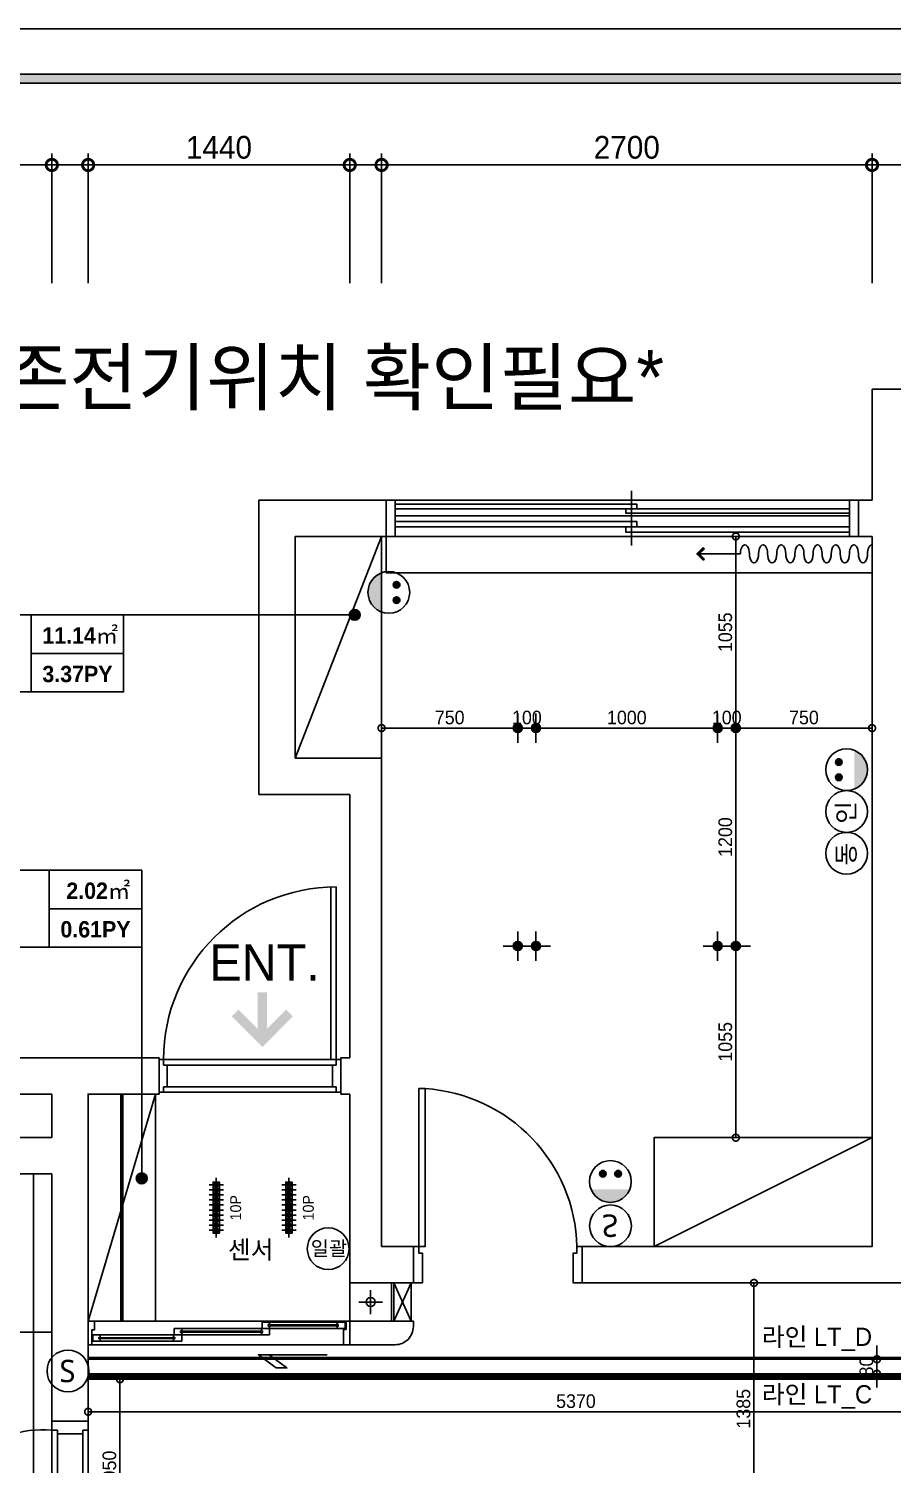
# Model space of a CAD drawing. Header units: millimetres. Extents: x 144680 to 236290, y -190947 to -149396.
# Drawn here: x 219265 to 224018, y -170068 to -162165 of the extents above; entities that cross this region are included whole.
import ezdxf
from ezdxf.enums import TextEntityAlignment as Align

# ---------------------------------------------------------------- set-up
doc = ezdxf.new("R2010")
doc.units = ezdxf.units.MM
doc.header["$LTSCALE"] = 100
doc.linetypes.add('HID', pattern=[2.5, 1.5, -1])
for name, color, linetype in [('0-ELC TEXT', 7, 'Continuous'), ('01. F-소품', 3, 'Continuous'), ('03-TEXT', 3, 'Continuous'), ('03-WAL NEW', 3, 'Continuous'), ('06-FUR', 6, 'Continuous'), ('07-DIM WAL', 5, 'Continuous'), ('3.기호.계단선', 30, 'Continuous'), ('_LIBR', 4, 'Continuous'), ('CEIL-LIGHT', 7, 'Continuous'), ('CO-DOOR', 8, 'Continuous'), ('FORM(YOURNAME)-1', 1, 'Continuous'), ('FORM(YOURNAME)-11', 1, 'Continuous'), ('fur', 6, 'Continuous'), ('RC-LIGHT', 7, 'Continuous'), ('SYM', 94, 'Continuous'), ('tex', 7, 'Continuous'), ('win', 4, 'Continuous'), ('도면층8', 8, 'Continuous'), ('설비', 140, 'Continuous')]:
    doc.layers.add(name, color=color, linetype=linetype)
doc.styles.get("Standard").update_dxf_attribs({"font": 'txt.shx', "bigfont": 'whgtxt.shx'})
doc.styles.add('YOURNAME', font='HY울릉도M.TTF')
doc.styles.add('넥슨고딕', font='NEXONLv1GothicBold.ttf')
doc.styles.add('스타일1', font='HY울릉도M.TTF')
doc.styles.add('코레일둥고', font='Korail_Round_Gothic_Medium.ttf')
doc.dimstyles.new('30', dxfattribs={"dimscale": 30, "dimtxt": 2.5, "dimasz": 2.5, "dimexe": 1.25, "dimexo": 2, "dimtad": 1, "dimdec": 0, "dimtxsty": '스타일1', "dimblk": 'DOTSMALL', "dimcen": 2.5, "dimclrd": 1, "dimclre": 1, "dimclrt": 2, "dimadec": 0, "dimazin": 0, "dimtfac": 1, "dimtix": 1, "dimtmove": 0, "dimatfit": 3, "dimldrblk": 'DOTSMALL', "dimfxl": 1.25, "dimarcsym": 0})
doc.dimstyles.new('50', dxfattribs={"dimscale": 50, "dimtxt": 2.5, "dimasz": 2.5, "dimexe": 1.25, "dimexo": 2, "dimtad": 1, "dimdec": 0, "dimtxsty": '스타일1', "dimblk": 'DOTSMALL', "dimcen": 2.5, "dimclrd": 1, "dimclre": 1, "dimclrt": 2, "dimadec": 0, "dimazin": 0, "dimtfac": 1, "dimtix": 1, "dimtmove": 0, "dimatfit": 3, "dimldrblk": 'DOTSMALL', "dimfxl": 1.25, "dimarcsym": 0})

# ---------------------------------------------------------------- blocks, each defined once
blk = doc.blocks.new('sdfsdf')
at = {"layer": '_LIBR', "linetype": 'Continuous'}
blk.add_lwpolyline([(-44257.6, -83632.3), (-43387.6, -83632.3), (-43387.6, -83597), (-44257.6, -83597)], close=True, dxfattribs=at)
for points in [[(-43351.7, -83617.5), (-43351.7, -83597), (-43351.7, -83617.5), (-43187.6, -83617.5), (-43187.6, -83567.5), (-43387.6, -83567.5), (-43387.6, -83597), (-43351.7, -83597)], [(-43351.7, -84447.5), (-43351.7, -84468), (-43351.7, -84447.5), (-43187.6, -84447.5), (-43187.6, -84497.5), (-43387.6, -84497.5), (-43387.6, -84468), (-43351.7, -84468)]]:
    blk.add_lwpolyline(points, dxfattribs=at)
blk.add_arc((-43365.5, -83574.4), 893.9, 183.71154, 268.58917, dxfattribs=at)
blk = doc.blocks.new('AUDIT_I_020313153326-105')
at = {"color": 0, "linetype": 'Continuous'}
for p, q in [((975, 90), (55, 90)), ((955, 59.5), (45, 59.5)), ((955, -60.5), (45, -60.5)), ((25, -90), (975, -90))]:
    blk.add_line(p, q, dxfattribs=at)
blk.add_lwpolyline([(55, 1039.5), (55, 90), (25, 90), (25, 1040)], dxfattribs=at)
for points in [[(45, 59.5), (25, 59.5), (25, 90), (0, 90), (0, -90), (25, -90), (25, -60.5), (45, -60.5)], [(1000, 90), (975, 90), (975, 59.5), (955, 59.5), (955, -60.5), (975, -60.5), (975, -90), (1000, -90)]]:
    blk.add_lwpolyline(points, close=True, dxfattribs=at)
blk.add_arc((25, 90), 950, 0, 90, dxfattribs=at)
blk = doc.blocks.new('2600')
at = {"layer": 'win'}
for p, q in [((8549.2, -153771), (8549.2, -153471)), ((7239.2, -153521), (9759.2, -153521)), ((7249.2, -153608.5), (9749.2, -153608.5)), ((7249.2, -153608.5), (9749.2, -153608.5)), ((7249.2, -153721), (9749.2, -153721))]:
    blk.add_line(p, q, dxfattribs=at)
for points in [[(7199.2, -153721), (7249.2, -153721), (7249.2, -153521), (7199.2, -153521)], [(9799.2, -153721), (9749.2, -153721), (9749.2, -153521), (9799.2, -153521)]]:
    blk.add_lwpolyline(points, close=True, dxfattribs=at)
for points in [[(7249.2, -153543.5), (8579.2, -153543.5), (8579.2, -153568.5), (7249.2, -153568.5)], [(7249.2, -153638.5), (8579.2, -153638.5), (8579.2, -153668.5), (7249.2, -153668.5)], [(9749.2, -153568.5), (8519.2, -153568.5), (8519.2, -153593.5), (9749.2, -153593.5)], [(9749.2, -153668.5), (8519.2, -153668.5), (8519.2, -153698.5), (9749.2, -153698.5)]]:
    blk.add_lwpolyline(points, dxfattribs=at)
blk = doc.blocks.new('vudauseeh')
for points in [[(137253.8, -167671.8), (137303.8, -167671.8), (137253.8, -167470.9), (137303.8, -167470.9)], [(137110.5, -167602.4), (137278.8, -167771), (137147.9, -167565.4), (137253.8, -167671.8)], [(137447.2, -167602.4), (137278.8, -167771), (137409.8, -167565.4), (137303.8, -167671.8)], [(137278.8, -167771), (137278.8, -167771), (137253.8, -167671.8), (137303.8, -167671.8)]]:
    blk.add_solid(points)
at = {"layer": '_LIBR', "linetype": 'Continuous'}
for p, q in [((136120, -169830), (136120, -169880)), ((136120, -169830), (136320, -169830)), ((136320, -169880), (136320, -169830)), ((136120, -169880), (136120, -170470)), ((136120, -169880), (136150.5, -169880)), ((136150.5, -169880), (136150.5, -169900)), ((136150.5, -169900), (136150.5, -170480)), ((136150.5, -169900), (136290.6, -169900)), ((136290.6, -169900), (136290.6, -169880)), ((136290.6, -169880), (136320, -169880)), ((136290.6, -169900), (136290.6, -170480)), ((136320, -170500), (136320, -169880))]:
    blk.add_line(p, q, dxfattribs=at)
blk.add_arc((136070.2, -170450.2), 572.4, 85.01362, 184.98638, dxfattribs=at)
at = {"layer": 'SYM', "color": 2}
for p, q in [((140635, -164760), (140635, -164150)), ((140810, -164150), (140635, -164150)), ((137260, -166380), (137260, -164760)), ((137260, -164760), (140635, -164760)), ((137460, -166180), (137460, -164960)), ((137460, -164960), (140635, -164960)), ((140635, -166180), (140635, -164960)), ((137460, -166180), (137935, -166180)), ((137935, -168870), (137935, -166180)), ((140635, -168870), (140635, -166180)), ((137260, -166380), (137760, -166380)), ((137760, -167830), (137760, -166380)), ((134460, -167830), (136710, -167830)), ((136710, -167830), (136710, -168030)), ((137710, -167830), (137760, -167830)), ((137710, -167830), (137710, -168030)), ((135310, -168030), (136120, -168030)), ((136120, -168030), (136120, -168270)), ((136320, -168030), (136320, -170550)), ((136320, -168030), (136710, -168030)), ((137710, -168030), (137760, -168030)), ((137760, -169070), (137760, -168030)), ((135310, -168270), (136120, -168270)), ((134660, -168470), (136120, -168470)), ((136120, -168470), (136120, -170550)), ((138174.7, -168870), (137935, -168870)), ((140635, -168870), (139010.5, -168870)), ((138160, -169070), (137760, -169070)), ((140810, -169070), (138990, -169070))]:
    blk.add_line(p, q, dxfattribs=at)
at = {"layer": 'fur'}
blk.add_blockref('2600', (130760.8, -11239), dxfattribs=at)
at = {"layer": 'win', "xscale": -1}
blk.add_blockref('AUDIT_I_020313153326-105', (137710, -167930), dxfattribs=at)
at = {"layer": 'win', "xscale": -1, "rotation": 90.00000000000001}
blk.add_blockref('sdfsdf', (54542.5, -212257.6), dxfattribs=at)
at = {"layer": 'tex', "ltscale": 10, "insert": (137290.9, -167205.4), "char_height": 200, "width": 5142.084, "attachment_point": 2}
blk.add_mtext('{\\fExpo M|b0|i0|c129|p18;ENT.}', dxfattribs=at)
blk = doc.blocks.new('cjswjdeh2')
at = {"color": 8}
blk.add_line((220312.9, -167023.5), (221672.9, -167023.5), dxfattribs=at)
at = {"layer": '03-WAL NEW', "transparency": 33554687}
blk.add_lwpolyline([(223312.9, -166963.5), (223662.9, -166963.5), (223662.9, -166993.5, -0.414214), (223562.9, -167093.5), (223312.9, -167093.5)], format="xyb", close=True, dxfattribs=at)
at = {"layer": '06-FUR', "color": 8}
blk.add_line((223012.9, -163863.5), (223487.9, -162643.5), dxfattribs=at)
for points in [[(223012.9, -162643.5), (223487.9, -162643.5), (223487.9, -163863.5), (223012.9, -163863.5)], [(223542.9, -166753.5), (223312.9, -166753.5), (223312.9, -166963.5), (223542.9, -166963.5)]]:
    blk.add_lwpolyline(points, close=True, dxfattribs=at)
for points in [[(221872.9, -166963.5), (222242.9, -166963.5), (222242.9, -165713.5), (221872.9, -165713.5), (221872.9, -166963.5), (222242.9, -165713.5)], [(224987.9, -166553.5), (224987.9, -165953.5), (226187.9, -165953.5), (226187.9, -166553.5), (224987.9, -166553.5), (226187.9, -165953.5)]]:
    blk.add_lwpolyline(points, dxfattribs=at)
at = {"layer": 'CO-DOOR', "color": 8}
blk.add_lwpolyline([(223189.2, -167149.1), (222810, -167149.1), (222908.6, -167221.4), (222967, -167221.4), (222868.4, -167149.1), (223189.2, -167149.1)], close=True, dxfattribs=at)
at = {"layer": 'win', "color": 8}
for p, q in [((223555.4, -166753.5), (223650.4, -166963.5)), ((223555.4, -166963.5), (223650.4, -166753.5))]:
    blk.add_line(p, q, dxfattribs=at)
blk.add_lwpolyline([(223650.4, -166963.5), (223650.4, -166753.5), (223555.4, -166753.5), (223555.4, -166963.5)], close=True, dxfattribs=at)
at = {"layer": '도면층8', "color": 8}
for p, q in [((223312.9, -166963.5), (221872.9, -166963.5)), ((223243.3, -166969.3), (222830.1, -166969.3)), ((222343.2, -167039.5), (221938.9, -167039.5)), ((222343.2, -167074.5), (221938.9, -167074.5)), ((222871, -167004.4), (222357.5, -167004.4)), ((222826.6, -167039.5), (222357.5, -167039.5)), ((223243.3, -167004.4), (222871, -167004.4)), ((223277.8, -167011.6), (223277.8, -167009.1)), ((221872.9, -167093.5), (223312.9, -167093.5))]:
    blk.add_line(p, q, dxfattribs=at)
for points in [[(221872.9, -166974.1), (221872.9, -166963.5), (221908, -166963.5), (221908, -167011.5), (221893.3, -167011.5), (221893.3, -167093.5), (221872.9, -167093.5), (221872.9, -166974.1)], [(222871, -166980.1), (222874.2, -166981.7), (222874.8, -166982.8), (222875.5, -166984.5)], [(222871, -166993.6), (222874.2, -166992), (222874.8, -166990.8), (222875.5, -166989.2)], [(222875.5, -166984.5), (223247.4, -166984.5), (223247.4, -166989.2), (222875.5, -166989.2), (222875.5, -166984.5), (222875.5, -166989.2)], [(223243.3, -166980.1), (223240.1, -166981.7), (223239.5, -166982.8), (223238.9, -166984.5)], [(223243.3, -166993.6), (223240.1, -166992), (223239.5, -166990.8), (223238.9, -166989.2)], [(223312.9, -167088.5), (223312.9, -166963.5), (223292.5, -166963.5), (223292.5, -167009.1), (223277.8, -167009.1), (223277.8, -167093.5), (223312.9, -167093.5), (223312.9, -167088.5)], [(221938.9, -167050.2), (221942.1, -167051.8), (221942.7, -167053), (221943.4, -167054.7)], [(221938.9, -167063.8), (221942.1, -167062.2), (221942.7, -167061), (221943.4, -167059.3)], [(221943.4, -167054.7), (222338.8, -167054.7), (222338.8, -167059.3), (221943.4, -167059.3), (221943.4, -167054.7), (221943.4, -167059.3)], [(222343.2, -167050.2), (222340, -167051.8), (222339.4, -167053), (222338.8, -167054.7)], [(222343.2, -167063.8), (222340, -167062.2), (222339.4, -167061), (222338.8, -167059.3)], [(222387.7, -167015.1), (222390.9, -167016.8), (222391.5, -167017.9), (222392.1, -167019.6)], [(222387.7, -167028.7), (222390.9, -167027.1), (222391.5, -167025.9), (222392.1, -167024.3)], [(222392.1, -167019.6), (222822.1, -167019.6), (222822.1, -167024.3), (222392.1, -167024.3), (222392.1, -167019.6), (222392.1, -167024.3)], [(222826.6, -167015.1), (222823.3, -167016.8), (222822.7, -167017.9), (222822.1, -167019.6)], [(222826.6, -167028.7), (222823.3, -167027.1), (222822.7, -167025.9), (222822.1, -167024.3)]]:
    blk.add_lwpolyline(points, dxfattribs=at)
for points in [[(222871, -166981), (222871, -166969.3), (222830.1, -166969.3), (222830.1, -167004.4), (222871, -167004.4), (222871, -166992.7), (222864.5, -166990.6), (222864.5, -166983.1)], [(223287.8, -167004.4), (223243.3, -167004.4), (223243.3, -166992.7), (223249.8, -166990.6), (223249.8, -166983.1), (223243.3, -166981), (223243.3, -166969.3), (223287.8, -166969.3)], [(221938.9, -167051.2), (221938.9, -167039.5), (221898, -167039.5), (221898, -167074.5), (221938.9, -167074.5), (221938.9, -167062.8), (221932.4, -167060.8), (221932.4, -167053.2)], [(222387.7, -167074.5), (222343.2, -167074.5), (222343.2, -167062.8), (222349.7, -167060.8), (222349.7, -167053.2), (222343.2, -167051.2), (222343.2, -167039.5), (222387.7, -167039.5)], [(222387.7, -167016.1), (222387.7, -167004.4), (222346.7, -167004.4), (222346.7, -167039.5), (222387.7, -167039.5), (222387.7, -167027.8), (222381.2, -167025.7), (222381.2, -167018.2)], [(222871, -167039.5), (222826.6, -167039.5), (222826.6, -167027.8), (222833, -167025.7), (222833, -167018.2), (222826.6, -167016.1), (222826.6, -167004.4), (222871, -167004.4)]]:
    blk.add_lwpolyline(points, close=True, dxfattribs=at)
blk.add_blockref('vudauseeh', (85552.9, 2316.5))
blk = doc.blocks.new('FORM-ELEVATION')
at = {"layer": 'FORM(YOURNAME)-11'}
h = blk.add_hatch(color=256, dxfattribs=at)
h.dxf.hatch_style = 1
h.paths.add_polyline_path([(-10309, 35708), (71691, 35708), (71691, 35508), (-10309, 35508)])
h.paths.add_polyline_path([(-10309, -21492), (71691, -21492), (71691, -21692), (-10309, -21692)])
at = {"layer": 'Defpoints', "color": 158}
for points in [[(-10309, -21692), (71691, -21692), (71691, 35708), (-10309, 35708)], [(-8309, 33708), (61071, 33708), (61071, -19692), (-8309, -19692)]]:
    blk.add_lwpolyline(points, close=True, dxfattribs=at)
at = {"layer": 'FORM(YOURNAME)-11', "color": 250}
blk.add_lwpolyline([(-11309, -22692), (72691, -22692), (72691, 36708), (-11309, 36708)], close=True, dxfattribs=at)
at = {"layer": 'FORM(YOURNAME)-11'}
blk.add_lwpolyline([(-10309, 35708), (71691, 35708), (71691, 35508), (-10309, 35508)], close=True, dxfattribs=at)
at = {"layer": 'FORM(YOURNAME)-11', "color": 3, "style": 'YOURNAME'}
for tag, height, p in [('1', 450, (71041, -1219)), ('2', 450, (71041, -1863)), ('3', 450, (71041, -3150)), ('4', 450, (71041, -5081)), ('5', 515, (71041, -7398)), ('6', 515, (71041, -9650)), ('7', 515, (71041, -11903)), ('8', 515, (71041, -14155)), ('9', 515, (71041, -16408)), ('10', 515, (66791, -18596)), ('11', 515, (71041, -18660)), ('12', 515, (66791, -20848)), ('13', 515, (71041, -20848))]:
    blk.add_attdef(tag, text='', height=height, dxfattribs=at).set_placement(p, align=Align.MIDDLE_RIGHT)
blk = doc.blocks.new('_DOTSMALL')
at = {"color": 0, "linetype": 'ByBlock', "const_width": 0.5}
blk.add_lwpolyline([(-0.0625, 0, 1), (0.0625, 0, 1)], format="xyb", close=True, dxfattribs=at)
blk = doc.blocks.new('*D110')
at = {"layer": '07-DIM WAL', "color": 1, "lineweight": -2, "transparency": 16777216}
for p, q in [((217932.2, -163565), (217932.2, -162852.5)), ((219392.2, -163565), (219392.2, -162852.5)), ((219392.2, -162915), (217932.2, -162915))]:
    blk.add_line(p, q, dxfattribs=at)
at = {"layer": 'Defpoints', "color": 0, "transparency": 16777216}
for p in [(217932.2, -162915), (217932.2, -163665), (219392.2, -163665)]:
    blk.add_point(p, dxfattribs=at)
at = {"layer": '07-DIM WAL', "color": 1, "lineweight": -2, "transparency": 16777216, "xscale": 125, "yscale": 125, "zscale": 125, "rotation": 180}
blk.add_blockref('_DOTSMALL', (217932.2, -162915), dxfattribs=at)
at = {"layer": '07-DIM WAL', "color": 1, "lineweight": -2, "transparency": 16777216, "xscale": 125, "yscale": 125, "zscale": 125}
blk.add_blockref('_DOTSMALL', (219392.2, -162915), dxfattribs=at)
at = {"layer": '07-DIM WAL', "color": 2, "transparency": 16777216, "insert": (218662.2, -162818.7), "char_height": 125, "attachment_point": 5, "style": '스타일1'}
blk.add_mtext('1460', dxfattribs=at)
blk = doc.blocks.new('*D111')
at = {"layer": '07-DIM WAL', "color": 1, "lineweight": -2, "transparency": 16777216}
for p, q in [((219592.2, -163565), (219592.2, -162852.5)), ((221032.2, -163565), (221032.2, -162852.5)), ((219592.2, -162915), (221032.2, -162915))]:
    blk.add_line(p, q, dxfattribs=at)
at = {"layer": 'Defpoints', "color": 0, "transparency": 16777216}
for p in [(221032.2, -162915), (219592.2, -163665), (221032.2, -163665)]:
    blk.add_point(p, dxfattribs=at)
at = {"layer": '07-DIM WAL', "color": 1, "lineweight": -2, "transparency": 16777216, "xscale": 125, "yscale": 125, "zscale": 125, "rotation": 180}
blk.add_blockref('_DOTSMALL', (219592.2, -162915), dxfattribs=at)
at = {"layer": '07-DIM WAL', "color": 1, "lineweight": -2, "transparency": 16777216, "xscale": 125, "yscale": 125, "zscale": 125}
blk.add_blockref('_DOTSMALL', (221032.2, -162915), dxfattribs=at)
at = {"layer": '07-DIM WAL', "color": 2, "transparency": 16777216, "insert": (220312.2, -162818.8), "char_height": 125, "attachment_point": 5, "style": '스타일1'}
blk.add_mtext('1440', dxfattribs=at)
blk = doc.blocks.new('*D112')
at = {"layer": '07-DIM WAL', "color": 1, "lineweight": -2, "transparency": 16777216}
for p, q in [((221207.2, -163565), (221207.2, -162852.5)), ((223907.2, -163565), (223907.2, -162852.5)), ((221207.2, -162915), (223907.2, -162915))]:
    blk.add_line(p, q, dxfattribs=at)
at = {"layer": 'Defpoints', "color": 0, "transparency": 16777216}
for p in [(223907.2, -162915), (221207.2, -163665), (223907.2, -163665)]:
    blk.add_point(p, dxfattribs=at)
at = {"layer": '07-DIM WAL', "color": 1, "lineweight": -2, "transparency": 16777216, "xscale": 125, "yscale": 125, "zscale": 125, "rotation": 180}
blk.add_blockref('_DOTSMALL', (221207.2, -162915), dxfattribs=at)
at = {"layer": '07-DIM WAL', "color": 1, "lineweight": -2, "transparency": 16777216, "xscale": 125, "yscale": 125, "zscale": 125}
blk.add_blockref('_DOTSMALL', (223907.2, -162915), dxfattribs=at)
at = {"layer": '07-DIM WAL', "color": 2, "transparency": 16777216, "insert": (222557.2, -162818.8), "char_height": 125, "attachment_point": 5, "style": '스타일1'}
blk.add_mtext('2700', dxfattribs=at)
blk = doc.blocks.new('FFSFDF')
at = {"layer": '01. F-소품'}
blk.add_hatch(color=8, dxfattribs=at).paths.add_polyline_path([(1567672.9, 1746751.1), (1567679.9, 1746744.1), (1567715.3, 1746779.4), (1567679.9, 1746814.8), (1567672.9, 1746807.7), (1567701.2, 1746779.4)])
at = {"layer": '01. F-소품', "color": 8}
for p, q in [((1567672.9, 1746807.7), (1567679.9, 1746814.8)), ((1567474.8, 1746779.4), (1567701.2, 1746779.4)), ((1567672.9, 1746751.1), (1567679.9, 1746744.1))]:
    blk.add_line(p, q, dxfattribs=at)
for points in [[(1567672.9, 1746807.7), (1567701.2, 1746779.4), (1567672.9, 1746751.1)], [(1567679.9, 1746814.8), (1567715.3, 1746779.4), (1567679.9, 1746744.1)]]:
    blk.add_lwpolyline(points, dxfattribs=at)
for centre, start_param, end_param in [((1566799.8, 1746779.4), 1.570796, 4.712389), ((1566899.8, 1746779.4), 1.570796, 4.712389), ((1566999.8, 1746779.4), 1.570796, 4.712389), ((1567099.8, 1746779.4), 1.570796, 4.712389), ((1567199.8, 1746779.4), 1.570796, 4.712389), ((1567299.8, 1746779.4), 1.570796, 4.712389), ((1567399.8, 1746779.4), 1.570796, 4.712389), ((1566749.8, 1746779.4), 6.283185, 7.853982), ((1566849.8, 1746779.4), 4.712389, 7.853982), ((1566949.8, 1746779.4), 4.712389, 7.853982), ((1567049.8, 1746779.4), 4.712389, 7.853982), ((1567149.8, 1746779.4), 4.712389, 7.853982), ((1567249.8, 1746779.4), 4.712389, 7.853982), ((1567349.8, 1746779.4), 4.712389, 7.853982), ((1567449.8, 1746779.4), 4.712389, 7.853982)]:
    blk.add_ellipse(centre, major_axis=(0, -50), ratio=0.5, start_param=start_param, end_param=end_param, dxfattribs=at)
blk = doc.blocks.new('*D132')
at = {"layer": '07-DIM WAL', "color": 1, "lineweight": -2, "transparency": 16777216}
for p, q in [((219592.2, -169660), (219592.2, -169816.5)), ((224962.3, -169660), (224962.3, -169816.5)), ((219592.2, -169779), (224962.3, -169779))]:
    blk.add_line(p, q, dxfattribs=at)
at = {"layer": 'Defpoints', "color": 0, "transparency": 16777216}
for p in [(219592.2, -169600), (224962.3, -169600), (224962.3, -169779)]:
    blk.add_point(p, dxfattribs=at)
at = {"layer": '07-DIM WAL', "color": 1, "lineweight": -2, "transparency": 16777216, "xscale": 75, "yscale": 75, "zscale": 75, "rotation": 180}
blk.add_blockref('_DOTSMALL', (219592.2, -169779), dxfattribs=at)
at = {"layer": '07-DIM WAL', "color": 1, "lineweight": -2, "transparency": 16777216, "xscale": 75, "yscale": 75, "zscale": 75}
blk.add_blockref('_DOTSMALL', (224962.3, -169779), dxfattribs=at)
at = {"layer": '07-DIM WAL', "color": 2, "ltscale": 10, "transparency": 16777216, "insert": (222277.2, -169721.2), "char_height": 75, "attachment_point": 5, "style": '스타일1'}
blk.add_mtext('5370', dxfattribs=at)
blk = doc.blocks.new('1')
at = {"linetype": 'Continuous'}
h = blk.add_hatch(color=4, dxfattribs=at)
h.dxf.hatch_style = 1
edge = h.paths.add_edge_path()
edge.add_arc((11539653, -14273504), 37.5, 0, 360)
at = {"color": 1, "linetype": 'Continuous'}
for p, q in [((11539653, -14273637), (11539653, -14273370)), ((11539520, -14273504), (11539787, -14273504))]:
    blk.add_line(p, q, dxfattribs=at)
at = {"color": 4, "linetype": 'Continuous'}
for radius in [41.5, 37.5]:
    blk.add_circle((11539653, -14273504), radius, dxfattribs=at)
blk = doc.blocks.new("5RN'")
at = {"layer": 'RC-LIGHT'}
blk.add_lwpolyline([(188137.5, 27400.3), (188277.5, 27400.3), (188277.5, 27435.3), (188137.5, 27435.3)], close=True, dxfattribs=at)
at = {"layer": 'RC-LIGHT', "yscale": 0.2948704765105351, "zscale": 0.2948704765105351}
for p, xscale in [((-3214550.6, 4236252.7), 0.2948704765105351), ((-3214523.1, 4236252.7), 0.2948704765105351), ((3590910.6, 4236252.7), -0.2948704765105351), ((3590938.1, 4236252.7), -0.2948704765105351), ((3590965.5, 4236252.7), -0.2948704765105351)]:
    blk.add_blockref('1', p, dxfattribs=dict(at, xscale=xscale))
blk = doc.blocks.new('*D134')
at = {"layer": '07-DIM WAL', "color": 1, "lineweight": -2, "transparency": 16777216}
for p, q in [((223057.2, -165955.2), (223057.2, -165977.7)), ((223157.2, -165955.2), (223157.2, -165977.7)), ((223232.2, -166015.2), (222982.2, -166015.2))]:
    blk.add_line(p, q, dxfattribs=at)
at = {"layer": 'Defpoints', "color": 0, "transparency": 16777216}
for p in [(223057.2, -166015.2), (223057.2, -166015.2), (223157.2, -166015.2)]:
    blk.add_point(p, dxfattribs=at)
at = {"layer": '07-DIM WAL', "color": 1, "lineweight": -2, "transparency": 16777216, "xscale": 75, "yscale": 75, "zscale": 75}
blk.add_blockref('_DOTSMALL', (223057.2, -166015.2), dxfattribs=at)
at = {"layer": '07-DIM WAL', "color": 1, "lineweight": -2, "transparency": 16777216, "xscale": 75, "yscale": 75, "zscale": 75, "rotation": 180}
blk.add_blockref('_DOTSMALL', (223157.2, -166015.2), dxfattribs=at)
at = {"layer": '07-DIM WAL', "color": 2, "transparency": 16777216, "insert": (223107.2, -165957.5), "char_height": 75, "attachment_point": 5, "style": '스타일1'}
blk.add_mtext('100', dxfattribs=at)
blk = doc.blocks.new('*D135')
at = {"layer": '07-DIM WAL', "color": 1, "lineweight": -2, "transparency": 16777216}
for p, q in [((223157.2, -165955.2), (223157.2, -165977.7)), ((223907.2, -165955.2), (223907.2, -165977.7)), ((223157.2, -166015.2), (223907.2, -166015.2))]:
    blk.add_line(p, q, dxfattribs=at)
at = {"layer": 'Defpoints', "color": 0, "transparency": 16777216}
for p in [(223157.2, -166015.2), (223907.2, -166015.2), (223907.2, -166015.2)]:
    blk.add_point(p, dxfattribs=at)
at = {"layer": '07-DIM WAL', "color": 1, "lineweight": -2, "transparency": 16777216, "xscale": 75, "yscale": 75, "zscale": 75, "rotation": 180}
blk.add_blockref('_DOTSMALL', (223157.2, -166015.2), dxfattribs=at)
at = {"layer": '07-DIM WAL', "color": 1, "lineweight": -2, "transparency": 16777216, "xscale": 75, "yscale": 75, "zscale": 75}
blk.add_blockref('_DOTSMALL', (223907.2, -166015.2), dxfattribs=at)
at = {"layer": '07-DIM WAL', "color": 2, "transparency": 16777216, "insert": (223532.2, -165957.5), "char_height": 75, "attachment_point": 5, "style": '스타일1'}
blk.add_mtext('750', dxfattribs=at)
blk = doc.blocks.new('*D136')
at = {"layer": '07-DIM WAL', "color": 1, "lineweight": -2, "transparency": 16777216}
for p, q in [((222057.2, -165955.2), (222057.2, -165977.7)), ((223057.2, -165955.2), (223057.2, -165977.7)), ((223057.2, -166015.2), (222057.2, -166015.2))]:
    blk.add_line(p, q, dxfattribs=at)
at = {"layer": 'Defpoints', "color": 0, "transparency": 16777216}
for p in [(222057.2, -166015.2), (222057.2, -166015.2), (223057.2, -166015.2)]:
    blk.add_point(p, dxfattribs=at)
at = {"layer": '07-DIM WAL', "color": 1, "lineweight": -2, "transparency": 16777216, "xscale": 75, "yscale": 75, "zscale": 75, "rotation": 180}
blk.add_blockref('_DOTSMALL', (222057.2, -166015.2), dxfattribs=at)
at = {"layer": '07-DIM WAL', "color": 1, "lineweight": -2, "transparency": 16777216, "xscale": 75, "yscale": 75, "zscale": 75}
blk.add_blockref('_DOTSMALL', (223057.2, -166015.2), dxfattribs=at)
at = {"layer": '07-DIM WAL', "color": 2, "transparency": 16777216, "insert": (222557.2, -165957.5), "char_height": 75, "attachment_point": 5, "style": '스타일1'}
blk.add_mtext('1000', dxfattribs=at)
blk = doc.blocks.new('*D137')
at = {"layer": '07-DIM WAL', "color": 1, "lineweight": -2, "transparency": 16777216}
for p, q in [((221957.2, -165955.2), (221957.2, -165977.7)), ((222057.2, -165955.2), (222057.2, -165977.7)), ((222132.2, -166015.2), (221882.2, -166015.2))]:
    blk.add_line(p, q, dxfattribs=at)
at = {"layer": 'Defpoints', "color": 0, "transparency": 16777216}
for p in [(221957.2, -166015.2), (221957.2, -166015.2), (222057.2, -166015.2)]:
    blk.add_point(p, dxfattribs=at)
at = {"layer": '07-DIM WAL', "color": 1, "lineweight": -2, "transparency": 16777216, "xscale": 75, "yscale": 75, "zscale": 75}
blk.add_blockref('_DOTSMALL', (221957.2, -166015.2), dxfattribs=at)
at = {"layer": '07-DIM WAL', "color": 1, "lineweight": -2, "transparency": 16777216, "xscale": 75, "yscale": 75, "zscale": 75, "rotation": 180}
blk.add_blockref('_DOTSMALL', (222057.2, -166015.2), dxfattribs=at)
at = {"layer": '07-DIM WAL', "color": 2, "transparency": 16777216, "insert": (222007.2, -165957.5), "char_height": 75, "attachment_point": 5, "style": '스타일1'}
blk.add_mtext('100', dxfattribs=at)
blk = doc.blocks.new('*D138')
at = {"layer": '07-DIM WAL', "color": 1, "lineweight": -2, "transparency": 16777216}
for p, q in [((221207.2, -165955.2), (221207.2, -165977.7)), ((221957.2, -165955.2), (221957.2, -165977.7)), ((221957.2, -166015.2), (221207.2, -166015.2))]:
    blk.add_line(p, q, dxfattribs=at)
at = {"layer": 'Defpoints', "color": 0, "transparency": 16777216}
for p in [(221207.2, -166015.2), (221207.2, -166015.2), (221957.2, -166015.2)]:
    blk.add_point(p, dxfattribs=at)
at = {"layer": '07-DIM WAL', "color": 1, "lineweight": -2, "transparency": 16777216, "xscale": 75, "yscale": 75, "zscale": 75, "rotation": 180}
blk.add_blockref('_DOTSMALL', (221207.2, -166015.2), dxfattribs=at)
at = {"layer": '07-DIM WAL', "color": 1, "lineweight": -2, "transparency": 16777216, "xscale": 75, "yscale": 75, "zscale": 75}
blk.add_blockref('_DOTSMALL', (221957.2, -166015.2), dxfattribs=at)
at = {"layer": '07-DIM WAL', "color": 2, "transparency": 16777216, "insert": (221582.2, -165957.5), "char_height": 75, "attachment_point": 5, "style": '스타일1'}
blk.add_mtext('750', dxfattribs=at)
blk = doc.blocks.new('*D139')
at = {"layer": '07-DIM WAL', "color": 1, "lineweight": -2, "transparency": 16777216}
for p, q in [((223097.2, -164960), (223119.7, -164960)), ((223157.2, -166015.2), (223157.2, -164960)), ((223097.2, -166015.2), (223119.7, -166015.2))]:
    blk.add_line(p, q, dxfattribs=at)
at = {"layer": 'Defpoints', "color": 0, "transparency": 16777216}
for p in [(223157.2, -164960), (223157.2, -164960), (223157.2, -166015.2)]:
    blk.add_point(p, dxfattribs=at)
at = {"layer": '07-DIM WAL', "color": 1, "lineweight": -2, "transparency": 16777216, "xscale": 75, "yscale": 75, "zscale": 75}
for p, rotation in [((223157.2, -164960), 90), ((223157.2, -166015.2), 270)]:
    blk.add_blockref('_DOTSMALL', p, dxfattribs=dict(at, rotation=rotation))
at = {"layer": '07-DIM WAL', "color": 2, "transparency": 16777216, "insert": (223099.5, -165487.6), "char_height": 75, "attachment_point": 5, "rotation": 90, "style": '스타일1'}
blk.add_mtext('1055', dxfattribs=at)
blk = doc.blocks.new('*D140')
at = {"layer": '07-DIM WAL', "color": 1, "lineweight": -2, "transparency": 16777216}
for p, q in [((223097.2, -166015.2), (223119.7, -166015.2)), ((223157.2, -166015.2), (223157.2, -167215.2)), ((223097.2, -167215.2), (223119.7, -167215.2))]:
    blk.add_line(p, q, dxfattribs=at)
at = {"layer": 'Defpoints', "color": 0, "transparency": 16777216}
for p in [(223157.2, -166015.2), (223157.2, -167215.2), (223157.2, -167215.2)]:
    blk.add_point(p, dxfattribs=at)
at = {"layer": '07-DIM WAL', "color": 1, "lineweight": -2, "transparency": 16777216, "xscale": 75, "yscale": 75, "zscale": 75}
for p, rotation in [((223157.2, -166015.2), 90), ((223157.2, -167215.2), 270)]:
    blk.add_blockref('_DOTSMALL', p, dxfattribs=dict(at, rotation=rotation))
at = {"layer": '07-DIM WAL', "color": 2, "transparency": 16777216, "insert": (223099.5, -166615.2), "char_height": 75, "attachment_point": 5, "rotation": 90, "style": '스타일1'}
blk.add_mtext('1200', dxfattribs=at)
blk = doc.blocks.new('*D141')
at = {"layer": '07-DIM WAL', "color": 1, "lineweight": -2, "transparency": 16777216}
for p, q in [((223097.2, -167215.2), (223119.7, -167215.2)), ((223157.2, -167215.2), (223157.2, -168270)), ((223097.2, -168270), (223119.7, -168270))]:
    blk.add_line(p, q, dxfattribs=at)
at = {"layer": 'Defpoints', "color": 0, "transparency": 16777216}
for p in [(223157.2, -167215.2), (223157.2, -168270), (223157.2, -168270)]:
    blk.add_point(p, dxfattribs=at)
at = {"layer": '07-DIM WAL', "color": 1, "lineweight": -2, "transparency": 16777216, "xscale": 75, "yscale": 75, "zscale": 75}
for p, rotation in [((223157.2, -167215.2), 90), ((223157.2, -168270), 270)]:
    blk.add_blockref('_DOTSMALL', p, dxfattribs=dict(at, rotation=rotation))
at = {"layer": '07-DIM WAL', "color": 2, "transparency": 16777216, "insert": (223099.5, -167742.6), "char_height": 75, "attachment_point": 5, "rotation": 90, "style": '스타일1'}
blk.add_mtext('1055', dxfattribs=at)
blk = doc.blocks.new('*D156')
at = {"layer": '07-DIM WAL', "color": 1, "lineweight": -2, "transparency": 16777216}
for p, q in [((223934.3, -169645), (223934.3, -169415)), ((223993.7, -169490), (223971.8, -169490)), ((223874.3, -169570), (223896.8, -169570))]:
    blk.add_line(p, q, dxfattribs=at)
at = {"layer": 'Defpoints', "color": 0, "transparency": 16777216}
for p in [(223933.7, -169490), (223934.3, -169490), (223934.3, -169570)]:
    blk.add_point(p, dxfattribs=at)
at = {"layer": '07-DIM WAL', "color": 1, "lineweight": -2, "transparency": 16777216, "xscale": 75, "yscale": 75, "zscale": 75}
for p, rotation in [((223934.3, -169490), 270), ((223934.3, -169570), 90)]:
    blk.add_blockref('_DOTSMALL', p, dxfattribs=dict(at, rotation=rotation))
at = {"layer": '07-DIM WAL', "color": 2, "ltscale": 10, "transparency": 16777216, "insert": (223876.5, -169530), "char_height": 75, "attachment_point": 5, "rotation": 90, "style": '스타일1'}
blk.add_mtext('80', dxfattribs=at)
blk = doc.blocks.new('*D157')
at = {"layer": '07-DIM WAL', "color": 1, "lineweight": -2, "transparency": 16777216}
for p, q in [((219652.2, -169600), (219804.7, -169600)), ((219767.2, -169600), (219767.2, -170550)), ((219652.2, -170550), (219804.7, -170550))]:
    blk.add_line(p, q, dxfattribs=at)
at = {"layer": 'Defpoints', "color": 0, "transparency": 16777216}
for p in [(219592.2, -169600), (219592.2, -170550), (219767.2, -170550)]:
    blk.add_point(p, dxfattribs=at)
at = {"layer": '07-DIM WAL', "color": 1, "lineweight": -2, "transparency": 16777216, "xscale": 75, "yscale": 75, "zscale": 75}
for p, rotation in [((219767.2, -169600), 90), ((219767.2, -170550), 270)]:
    blk.add_blockref('_DOTSMALL', p, dxfattribs=dict(at, rotation=rotation))
at = {"layer": '07-DIM WAL', "color": 2, "transparency": 16777216, "insert": (219709.4, -170075), "char_height": 75, "attachment_point": 5, "rotation": 90, "style": '스타일1'}
blk.add_mtext('950', dxfattribs=at)
blk = doc.blocks.new('*D164')
at = {"layer": '07-DIM WAL', "color": 1, "lineweight": -2, "transparency": 16777216}
for p, q in [((223197.2, -169070), (223219.7, -169070)), ((223257.2, -170455), (223257.2, -169070)), ((223197.2, -170455), (223219.7, -170455))]:
    blk.add_line(p, q, dxfattribs=at)
at = {"layer": 'Defpoints', "color": 0, "transparency": 16777216}
for p in [(223257.2, -169070), (223257.2, -169070), (223257.2, -170455)]:
    blk.add_point(p, dxfattribs=at)
at = {"layer": '07-DIM WAL', "color": 1, "lineweight": -2, "transparency": 16777216, "xscale": 75, "yscale": 75, "zscale": 75}
for p, rotation in [((223257.2, -169070), 90), ((223257.2, -170455), 270)]:
    blk.add_blockref('_DOTSMALL', p, dxfattribs=dict(at, rotation=rotation))
at = {"layer": '07-DIM WAL', "color": 2, "transparency": 16777216, "insert": (223199.4, -169762.5), "char_height": 75, "attachment_point": 5, "rotation": 90, "style": '스타일1'}
blk.add_mtext('1385', dxfattribs=at)
blk = doc.blocks.new('SW')
at = {"layer": '설비', "color": 140}
blk.add_circle((11533254, -14277699), 184, dxfattribs=at)
at = {"layer": '설비', "color": 140, "insert": (11533320, -14277601), "char_height": 197.14, "width": 314.33, "attachment_point": 3, "style": '코레일둥고'}
blk.add_mtext('{\\fMalgun Gothic|b0|i0|c129|p50;S}', dxfattribs=at)
blk = doc.blocks.new('egoo')
at = {"layer": '설비'}
h = blk.add_hatch(color=140, dxfattribs=at)
edge = h.paths.add_edge_path()
edge.add_arc((1015645.3, 443433.7), 22.3, 0, 360)
h = blk.add_hatch(color=140, dxfattribs=at)
edge = h.paths.add_edge_path()
edge.add_arc((1015747.7, 443433.7), 22.3, 0, 360)
h = blk.add_hatch(color=140, dxfattribs=at)
edge = h.paths.add_edge_path()
edge.add_line((1015826.3, 443329.1), (1015566.6, 443329.1))
edge.add_ellipse((1015696.5, 443381.5), major_axis=(99, 99), ratio=1, start_angle=156.95778, end_angle=293.04222)
at = {"layer": '설비', "color": 140}
for centre, radius in [((1015696.5, 443381.5), 140), ((1015645.3, 443433.7), 22.3), ((1015747.7, 443433.7), 22.3)]:
    blk.add_circle(centre, radius, dxfattribs=at)
blk = doc.blocks.new('DLSXJSPT')
at = {"layer": '설비', "color": 140}
blk.add_circle((242956, 103418.4), 115, dxfattribs=at)
at = {"layer": '설비', "color": 140, "style": '코레일둥고'}
blk.add_text('인', height=100, dxfattribs=at).set_placement((242888.1, 103372))

msp = doc.modelspace()

# ---------------------------------------------------------------- hatches: boundary and pattern name
at = {"layer": '0-ELC TEXT'}
h = msp.add_hatch(color=256, dxfattribs=at)
h.dxf.hatch_style = 1
edge = h.paths.add_edge_path()
edge.add_arc((221059.7, -165392), 30, -180, 180, ccw=False)
h = msp.add_hatch(color=256, dxfattribs=at)
h.dxf.hatch_style = 1
edge = h.paths.add_edge_path()
edge.add_arc((219886.9, -168494.3), 30, -270, 90, ccw=False)
at = {"layer": 'CEIL-LIGHT'}
h = msp.add_hatch(dxfattribs=at)
h.set_pattern_fill('_USER', color=140, pattern_type=0)
h.set_pattern_definition([(0, (205222.2342, -165570), (0, 1), [])])
h.paths.add_polyline_path([(219592.2, -169570), (219592.2, -169600), (224962.3, -169600), (224962.3, -165770), (224932.3, -165770), (224932.3, -169570)])
at = {"layer": '설비'}
h = msp.add_hatch(color=10, dxfattribs=at)
edge = h.paths.add_edge_path()
edge.add_line((221204.2, -165161.8), (221204.2, -165375.1))
edge.add_ellipse((221247.2, -165268.4), major_axis=(81.3, 81.3), ratio=1, start_angle=66.95778, end_angle=203.04222, ccw=False)
h = msp.add_hatch(color=10, dxfattribs=at)
edge = h.paths.add_edge_path()
edge.add_arc((221290.2, -165226.4), 18.3, 0, 360)
h = msp.add_hatch(color=10, dxfattribs=at)
edge = h.paths.add_edge_path()
edge.add_arc((221290.2, -165310.5), 18.3, 0, 360)

# ---------------------------------------------------------------- linework, layer by layer
at = {"layer": '0-ELC TEXT'}
for p, q in [((219277.8, -165816.5), (219277.8, -165392)), ((221059.7, -165392), (219787.4, -165392)), ((219277.8, -165604.2), (219787.4, -165604.2)), ((219377.2, -167222), (219377.2, -166797.5)), ((219377.2, -167009.8), (219886.9, -167009.8)), ((219886.9, -168494.3), (219886.9, -167222))]:
    msp.add_line(p, q, dxfattribs=at)
for points in [[(217866.6, -165816.5), (219787.4, -165816.5), (219787.4, -165392), (217866.6, -165392)], [(217966.1, -167222), (219886.9, -167222), (219886.9, -166797.5), (217966.1, -166797.5)]]:
    msp.add_lwpolyline(points, close=True, dxfattribs=at)
for centre in [(221059.7, -165392), (219886.9, -168494.3)]:
    msp.add_circle(centre, 30, dxfattribs=at)
at = {"layer": '3.기호.계단선', "color": 10, "linetype": 'HID', "const_width": 20}
msp.add_lwpolyline([(219777.2, -169280), (219777.2, -168030)], dxfattribs=at)
at = {"layer": 'CEIL-LIGHT', "color": 1}
for p, q in [((221147.2, -169109), (221147.2, -169241)), ((221213.2, -169175), (221081.2, -169175))]:
    msp.add_line(p, q, dxfattribs=at)
at = {"layer": 'CEIL-LIGHT'}
for points in [[(221232.2, -164960), (221232.2, -165160), (223907.2, -165160)], [(219592.2, -169480), (224842.3, -169480), (224842.3, -165770)], [(219592.2, -169490), (224852.3, -169490), (224852.3, -165770)], [(219392.2, -168470), (219292.2, -168470), (219292.2, -170550), (219392.2, -170550)]]:
    msp.add_lwpolyline(points, dxfattribs=at)
at = {"layer": 'CEIL-LIGHT', "color": 140}
msp.add_lwpolyline([(219592.2, -169570), (219592.2, -169600), (224962.3, -169600), (224962.3, -165770), (224932.3, -165770), (224932.3, -169570), (219592.2, -169570)], dxfattribs=at)
at = {"layer": 'CEIL-LIGHT', "color": 12}
msp.add_circle((221147.2, -169175), 24.8, dxfattribs=at)
at = {"layer": '설비', "color": 10}
for centre, radius in [((221247.2, -165268.4), 115), ((221290.2, -165226.4), 18.3), ((221290.2, -165310.5), 18.3), ((220913.3, -168881.6), 115)]:
    msp.add_circle(centre, radius, dxfattribs=at)
at = {"layer": '설비', "color": 140}
msp.add_circle((223767.1, -166704.3), 115, dxfattribs=at)

# ---------------------------------------------------------------- block references
msp.add_blockref('cjswjdeh2', (-2280.7, -2316.5))
at = {"color": 0, "rotation": 180}
msp.add_blockref('FFSFDF', (1790657, 1581723.2), dxfattribs=at)
at = {"layer": 'FORM(YOURNAME)-1', "xscale": 0.2500000000000001, "yscale": 0.2500000000000001, "zscale": 0.2500000000000001}
msp.add_blockref('FORM-ELEVATION', (217433.9, -171342), dxfattribs=at)
at = {"layer": 'RC-LIGHT', "xscale": 0.6024096385271789, "yscale": 0.6024096385271789, "zscale": 0.6024096385271789, "rotation": 270}
for p in [(8820453.5, 6785583.2), (8820553.5, 6785583.2), (8821553.5, 6785583.2), (8821653.5, 6785583.2), (8820453.5, 6784383.2), (8820553.5, 6784383.2), (8821553.5, 6784383.2), (8821653.5, 6784383.2)]:
    msp.add_blockref('1', p, dxfattribs=at)
at = {"layer": 'RC-LIGHT', "xscale": -1, "rotation": 269.9999999999999}
for p in [(192879.4, -356792.5), (193279.4, -356792.5)]:
    msp.add_blockref("5RN'", p, dxfattribs=at)
at = {"layer": 'RC-LIGHT', "rotation": 269.9999999999999}
for p in [(192879.4, 19482.5), (193279.4, 19482.5)]:
    msp.add_blockref("5RN'", p, dxfattribs=at)
at = {"layer": '설비', "color": 140}
for name, p, xscale, yscale, zscale, rotation in [('egoo', (587973.3, -1000566.4), 0.8214285869294655, 0.8214285869294655, 0.8214285869294655, 90), ('SW', (-6985816.3, -9092317.2), -0.625, 0.625, 0.625, 180)]:
    msp.add_blockref(name, p, dxfattribs=dict(at, xscale=xscale, yscale=yscale, zscale=zscale, rotation=rotation))
at = {"layer": '설비', "rotation": 90}
msp.add_blockref('DLSXJSPT', (327185.5, -409430.3), dxfattribs=at)
at = {"layer": '설비', "color": 140}
for name, p, xscale, yscale, zscale in [('egoo', (1056789.1, -532717.6), -0.8214285869294655, 0.8214285869294655, 0.8214285869294655), ('SW', (-6988803, 8754007.6), 0.625, 0.625, 0.625)]:
    msp.add_blockref(name, p, dxfattribs=dict(at, xscale=xscale, yscale=yscale, zscale=zscale))

# ---------------------------------------------------------------- texts
at = {"layer": '0-ELC TEXT', "style": '코레일둥고'}
for p in [(220434.1, -168725.7), (220834.1, -168725.7)]:
    msp.add_text('10P', height=60, rotation=90, dxfattribs=at).set_placement(p)
at = {"layer": '03-TEXT', "color": 10, "style": '코레일둥고'}
msp.add_text('*기존전기위치 확인필요*', height=300, dxfattribs=at).set_placement((220672.7, -164234.1), align=Align.CENTER)
at = {"layer": '03-TEXT', "style": '넥슨고딕'}
for s, p in [('11.14㎡', (219548.6, -165550.1)), ('3.37PY', (219533.2, -165762.4)), ('2.02㎡', (219648, -166955.7)), ('0.61PY', (219632.6, -167167.9))]:
    msp.add_text(s, height=90, dxfattribs=at).set_placement(p, align=Align.CENTER)
at = {"layer": '3.기호.계단선', "style": '코레일둥고'}
for s, p in [('라인 LT_D', (223300.1, -169416.4)), ('라인 LT_C', (223300.1, -169732.9))]:
    msp.add_text(s, height=100, dxfattribs=at).set_placement(p)
at = {"layer": '설비', "color": 140, "style": '코레일둥고'}
msp.add_text('동', height=100, rotation=90, dxfattribs=at).set_placement((223813.5, -166772.1))
at = {"layer": '설비', "color": 30, "style": '코레일둥고'}
msp.add_text('센서', height=100, dxfattribs=at).set_placement((220361.5, -168936.7))
at = {"layer": '설비', "color": 10, "style": '코레일둥고'}
msp.add_text('일괄', height=80, dxfattribs=at).set_placement((220817.1, -168919.9))

# ---------------------------------------------------------------- dimensions: what is measured, and where the dimension line sits
at = {"layer": '07-DIM WAL'}
for base, p1, p2, dimstyle, picture, middle in [((217932.2, -162915), (219392.2, -163665), (217932.2, -163665), '50', '*D110', (218662.2, -162818.7)), ((221032.2, -162915), (219592.2, -163665), (221032.2, -163665), '50', '*D111', (220312.2, -162818.8)), ((223907.2, -162915), (221207.2, -163665), (223907.2, -163665), '50', '*D112', (222557.2, -162818.8)), ((221207.2, -166015.2), (221957.2, -166015.2), (221207.2, -166015.2), '30', '*D138', (221582.2, -165957.5)), ((221957.2, -166015.2), (222057.2, -166015.2), (221957.2, -166015.2), '30', '*D137', (222007.2, -165957.5)), ((222057.2, -166015.2), (223057.2, -166015.2), (222057.2, -166015.2), '30', '*D136', (222557.2, -165957.5)), ((223057.2, -166015.2), (223157.2, -166015.2), (223057.2, -166015.2), '30', '*D134', (223107.2, -165957.5)), ((223907.2, -166015.2), (223157.2, -166015.2), (223907.2, -166015.2), '30', '*D135', (223532.2, -165957.5))]:
    dim = msp.add_linear_dim(base=base, p1=p1, p2=p2, dimstyle=dimstyle, dxfattribs=at)
    dim.commit()
    dim.dimension.update_dxf_attribs({"geometry": picture, "text_midpoint": middle})
for base, p1, p2, picture, middle in [((223157.2, -164960), (223157.2, -166015.2), (223157.2, -164960), '*D139', (223099.5, -165487.6)), ((223157.2, -167215.2), (223157.2, -166015.2), (223157.2, -167215.2), '*D140', (223099.5, -166615.2)), ((223157.2, -168270), (223157.2, -167215.2), (223157.2, -168270), '*D141', (223099.5, -167742.6)), ((223225.3, -169070), (223225.3, -170455), (223257.2, -169070), '*D164', (223199.4, -169762.5)), ((223934.3, -169490), (223934.3, -169570), (223933.7, -169490), '*D156', (223876.5, -169530)), ((219767.2, -170550), (219592.2, -169600), (219592.2, -170550), '*D157', (219709.4, -170075))]:
    dim = msp.add_linear_dim(base=base, p1=p1, p2=p2, angle=90, dimstyle='30', dxfattribs=at)
    dim.commit()
    dim.dimension.update_dxf_attribs({"geometry": picture, "text_midpoint": middle})
dim = msp.add_linear_dim(base=(224962.3, -169779), p1=(219592.2, -169600), p2=(224962.3, -169600), dimstyle='30', override={"dimtfill": 0}, dxfattribs=at)
dim.commit()
dim.dimension.update_dxf_attribs({"geometry": '*D132', "text_midpoint": (222277.2, -169721.2)})

doc.saveas('drawing.dxf')
